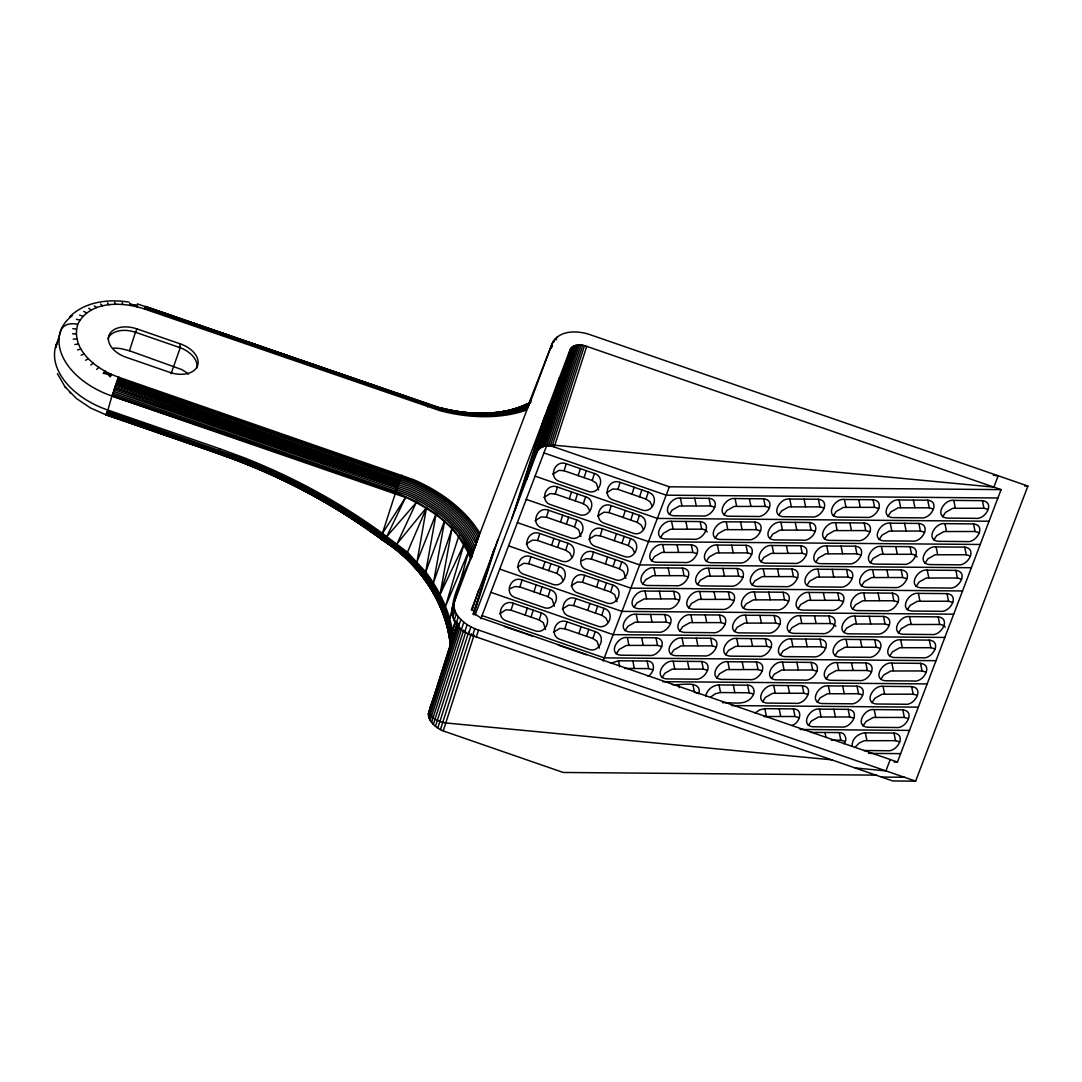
<?xml version="1.0" encoding="UTF-8"?>
<svg xmlns="http://www.w3.org/2000/svg" width="1082" height="1082" viewBox="0 0 1082 1082"><rect width="100%" height="100%" fill="white"/><g stroke="black" fill="none" stroke-linecap="round" stroke-linejoin="round"><path stroke-width="1.5" d="M56.183 346.592L60.876 330.226A15.243 11.713 20.8 0 1 77.674 324.465C89.495 300.404 122.523 301.553 144.42 308.979L439.806 410.619A120.102 76.808 17.9 0 0 526.271 410.159L552.036 343.9C558.474 329.55 578.194 330.308 590.799 334.92L1027.9 486.048L915.629 781.15L892.758 780.961L476.296 636.96C427.079 622.61 467.735 574.853 475.782 544.327L530.207 401.26L527.583 408.171L525.135 409.185A118.29 75.659 17.9 0 1 439.968 409.645L144.772 308.059L144.42 308.979M56.034 346.984L56.399 344.117L55.885 347.376M106.577 414.852L111.906 396.039L116.856 383.028L409.997 486.684A111.716 71.439 17.9 0 1 471.427 536.172L475.972 543.84L474.633 547.898L479.597 532.844A120.102 76.808 17.9 0 0 413.554 479.651L118.479 377.145C97.177 369.841 70.438 350.095 77.674 324.465M436.682 690.032L429.013 712.132L457.348 622.461M427.633 406.9L428.337 404.1L137.373 303.88M137.4 305.881L137.482 305.083L130.043 305.354L129.799 303.474L137.279 306.882L137.4 305.881L129.921 304.421M915.629 781.15L478.528 630.022C466.044 626.086 450.031 614.346 454.819 599.442M112.393 394.578L394.876 492.215L416.665 501.575L436.154 513.666L425.74 571.945C440.09 590.934 450.612 613.318 453.399 637.109M145.299 309.276L145.921 306.436L144.772 308.059M444.702 520.564L433.449 582.914L452.33 527.894L436.154 513.666M450.707 644.574A119.575 95.081 47.4 0 0 393.794 546.748L377.091 534.927A481.165 369.706 20.8 0 0 218.402 452.79L106.185 413.987L106.036 414.866L218.064 453.601A478.515 367.664 20.8 0 1 375.941 535.225M452.33 527.894L464.367 543.529L440.063 594.437L451.884 528.8C436.438 512.124 415.88 501.953 395.606 492.499L401.706 475.079M698.918 693.643C702.286 679.131 679.32 685.934 672.301 684.554M705.816 695.997C706.817 689.789 712.889 685.163 719.03 684.947L747.648 685.19C753.694 684.73 756.007 692.237 752.396 696.389C745.823 706.397 732.176 702.042 722.411 702.705M475.728 544.828L475.972 543.84L474.633 547.898M455.184 621.054L452.601 630.847L455.725 621.284M464.367 543.529L468.641 551.631L449.706 618.566L452.019 612.304M450.315 648.389L451.721 643.506M453.601 637.014L457.348 624.016M453.574 637.474L454.981 632.672M463.894 544.408L445.5 606.38L468.154 552.483L458.443 536.469L451.884 528.8M440.063 594.437L458.903 535.59M59.091 338.761A71.155 45.498 17.9 0 0 107.429 409.916L219.47 448.665L218.064 453.601A477.284 366.717 20.8 0 1 375.562 535.09L392.577 547.113A121.996 97.001 47.4 0 1 450.639 646.928M113.34 348.147A33.285 21.288 17.9 0 1 121.684 348.783L129.475 350.757L135.669 331.538M107.916 338.788A23.723 15.162 17.9 0 1 135.723 332.35L136.846 328.874L180.478 343.954A23.723 15.162 17.9 0 1 197.492 365.892A23.723 15.162 17.9 0 1 169.685 372.33L126.053 357.249A23.723 15.162 17.9 0 1 109.039 335.312A23.723 15.162 17.9 0 1 136.846 328.874M196.762 368.11A23.723 15.162 17.9 0 0 179.355 347.43L180.478 343.954M180.478 347.038L171.064 373.709M452.749 640.747A119.25 94.824 47.4 0 0 396.134 544.692L381.987 534.724L395.606 492.499M451.492 611.641L453.723 604.689M451.789 614.603L454.021 607.665M452.668 617.633L454.9 610.681M454.115 620.649L456.361 613.71M456.117 623.597L458.349 616.659M876.569 775.131L563.208 772.467L443.214 730.918C436.222 727.902 428.743 722.221 428.31 713.985L457.131 624.49M428.513 716.081L458.376 623.381M439.941 407.711A110.35 70.573 17.9 0 0 528.435 403.532L529.828 402.747L531.059 399.015L529.423 403.586L520.469 407.251A111.716 71.439 17.9 0 1 440.063 407.684M458.619 626.437L460.851 619.499M429.135 718.218L459.011 625.491M430.163 720.355L459.999 627.722M552.036 343.9L530.207 402.315L525.27 404.979M553.037 341.587L550.792 348.526L552.496 346.145M553.835 341.98L554.728 339.207M431.569 722.438L463.813 622.177M556.053 339.883L556.946 337.111M433.327 724.44L463.718 630.143M471.265 610.262L569.889 350.27C572.432 343.711 581.305 344.198 586.742 346.362L1001.08 489.619L897.451 762.026L894.084 761.999M464.935 631.563L467.167 624.625M897.451 762.026L480.908 617.957L475.147 614.184L472.334 609.301L478.609 590.217M435.424 726.32L465.787 632.091M473.132 614.387L493.703 550.522M473.321 613.9L494.555 548.276M473.673 614.698L497.842 539.661M437.791 728.051L468.682 632.186M468.641 633.741L470.873 626.803M440.415 729.593L471.306 633.687M472.604 635.607L474.836 628.669M443.214 730.918L474.092 635.053M511.935 518.264L544.855 416.083M475.133 615.009L515.221 509.649L548.98 405.223M526.555 479.84L559.475 377.659M476.296 636.96L478.528 630.022M515.221 509.649L536.97 452.452L570.498 348.891M536.97 452.452L571.188 347.904M538.295 450.004L572.107 347.038M539.255 449.016L540.432 448.097L573.217 346.308M540.432 448.097L541.798 447.285L574.515 345.713M541.798 447.285L543.34 446.568L575.962 345.28M543.34 446.568L545.017 445.987L577.545 345.009M545.017 445.987L546.802 445.541L579.222 344.915M542.068 446.582L548.533 445.649L580.966 344.982M548.533 445.649L550.305 445.892L582.738 345.226M550.305 445.892L552.091 446.298L584.51 345.631M1001.08 489.619L669.379 486.805L554.241 447.001L586.742 346.362M499.708 613.683L506.011 609.788L511.029 610.194L513.274 603.242L541.419 612.98C553.443 616.672 546.018 635.323 534.697 630.644L506.552 620.919C494.528 617.227 501.953 598.576 513.274 603.242M510.271 588.622L514.856 586.552L519.874 586.944L522.106 580.006L550.265 589.744C562.288 593.423 554.85 612.087 543.543 607.408L515.397 597.67C503.36 593.991 510.799 575.326 522.106 580.006M517.385 567.198L523.688 563.316L528.719 563.708L530.951 556.77L559.096 566.495C571.12 570.187 563.695 588.838 552.375 584.158L524.229 574.434C512.205 570.741 519.644 552.091 530.951 556.77M526.231 543.962L532.533 540.067L537.565 540.473L539.796 533.521L567.942 543.259C579.966 546.951 572.54 565.602 561.22 560.922L533.074 551.198C521.051 547.506 528.476 528.855 539.796 533.521M535.076 520.712L541.379 516.831L546.396 517.223L548.642 510.285L576.787 520.023C588.811 523.702 581.386 542.352 570.065 537.686L541.92 527.948C529.896 524.27 537.321 505.605 548.642 510.285M543.908 497.477L550.211 493.581L555.242 493.987L557.473 487.049L585.633 496.773C597.656 500.466 590.217 519.117 578.911 514.437L550.752 504.712C538.728 501.02 546.167 482.369 557.473 487.049M552.753 474.241L559.056 470.345L564.087 470.751L566.319 463.799L594.464 473.537C606.488 477.216 599.063 495.881 587.742 491.201L559.597 481.463C547.573 477.784 554.998 459.133 566.319 463.799M525.108 615.063L527.34 608.111M533.953 591.813L536.185 584.875M542.785 568.577L545.03 561.639M551.631 545.328L553.862 538.39M560.476 522.092L562.708 515.154M531.046 617.105L533.277 610.167M569.321 498.856L571.553 491.904M539.877 593.869L542.123 586.931M578.153 475.607L580.398 468.668M548.723 570.62L550.954 563.681M557.568 547.384L559.8 540.445M566.4 524.148L568.645 517.196M575.245 500.898L577.49 493.96M584.091 477.662L586.322 470.724M545.531 629.521L543.313 622.691L539.188 619.918L541.419 612.98M554.376 606.285L552.145 599.442L548.019 596.682L550.265 589.744M563.113 580.601L560.99 576.206L556.865 573.446L559.096 566.495M571.945 557.352L569.835 552.97L565.71 550.197L567.942 543.259M580.899 536.564L578.667 529.72L574.542 526.961L576.787 520.023M589.636 510.88L587.512 506.484L583.387 503.712L585.633 496.773M598.576 490.078L596.358 483.248L592.233 480.476L594.464 473.537M553.484 632.28L559.786 628.385L564.818 628.791L567.049 621.839L595.195 631.577C607.218 635.256 599.793 653.92 588.473 649.241L560.327 639.503C548.303 635.824 555.729 617.173 567.049 621.839M562.329 609.031L568.632 605.149L573.649 605.541L575.894 598.603L604.04 608.327C616.064 612.02 608.639 630.671 597.318 626.005L569.173 616.267C557.149 612.574 564.574 593.923 575.894 598.603M571.161 585.795L577.477 581.9L582.495 582.305L584.726 575.367L612.885 585.091C624.909 588.784 617.47 607.435 606.163 602.755L578.018 593.031C565.981 589.338 573.419 570.687 584.726 575.367M581.737 560.733L586.309 558.664L591.34 559.056L593.572 552.118L621.717 561.856C633.741 565.534 626.316 584.199 614.995 579.519L586.85 569.781C574.826 566.102 582.265 547.438 593.572 552.118M588.851 539.309L595.154 535.428L600.185 535.82L602.417 528.882L630.563 538.606C642.586 542.298 635.161 560.949 623.841 556.283L595.695 546.545C583.671 542.853 591.097 524.202 602.417 528.882M597.697 516.073L603.999 512.178L609.017 512.584L611.262 505.632L639.408 515.37C651.432 519.062 644.006 537.713 632.686 533.034L604.54 523.309C592.517 519.617 599.942 500.966 611.262 505.632M606.529 492.824L612.831 488.942L617.863 489.335L620.094 482.396L648.253 492.134C660.277 495.813 652.838 514.477 641.531 509.798L613.372 500.06C601.349 496.381 608.787 477.717 620.094 482.396M578.884 633.646L581.129 626.708M587.729 610.41L589.961 603.472M596.574 587.174L598.806 580.222M605.406 563.925L607.651 556.987M614.251 540.689L616.483 533.751M623.097 517.439L625.328 510.501M631.942 494.203L634.174 487.265M586.539 636.297L588.784 629.359M595.384 613.061L597.616 606.109M604.229 589.812L606.461 582.873M613.075 566.576L615.306 559.637M621.907 543.34L624.152 536.388M630.752 520.09L632.984 513.152M599.306 648.118L597.088 641.288L592.963 638.515L595.195 631.577M639.597 496.854L641.829 489.916M608.043 622.434L605.934 618.038L601.808 615.279L604.04 608.327M616.997 601.633L614.765 594.802L610.64 592.03L612.885 585.091M625.829 578.397L623.611 571.553L619.486 568.794L621.717 561.856M634.566 552.713L632.456 548.317L628.331 545.558L630.563 538.606M643.411 529.463L641.288 525.081L637.163 522.308L639.408 515.37M652.257 506.227L650.133 501.832L646.008 499.072L648.253 492.134M451.789 608.774L473.172 551.982L471.63 547.817A108.105 69.14 17.9 0 0 407.833 491.701L114.165 389.723L408.536 490.011A109.147 69.803 17.9 0 1 472.942 546.681L474.024 549.588M472.807 605.474L472.334 609.301M475.837 544.435L479.204 535.333L477.946 533.223A118.29 75.659 17.9 0 0 412.891 480.827L118.019 378.402L114.029 389.682M529.504 403.478L530.87 399.501L529.423 403.586M405.993 496.516L386.72 536.631L383.19 539.526L381.5 539.404L392.847 547.194A120.968 96.19 47.4 0 1 450.545 647.699M219.822 448.787L218.361 453.047M444.283 521.483L425.74 571.945L407.454 552.199L380.688 532.06A488.577 375.4 20.8 0 0 244.045 457.727L219.47 448.665M401.233 476.323L394.876 492.215L111.906 396.039A71.155 45.498 17.9 0 1 72.183 315.714M118.019 378.402L118.479 377.145M428.337 404.1L427.999 405.98M429.635 708.494L437.872 686.691M428.31 713.985L431.42 705.816M480.854 618.688L546.708 445.581L554.809 445.243L993.871 487.13L998.186 475.782L993.317 475.309M603.12 660.967L669.379 486.805M890.243 759.523L885.915 770.884L855.105 767.936M426.768 507.309L397.108 543.678L416.665 501.575M435.735 514.599L417.043 561.666L426.376 508.256L407.454 552.199M106.577 413.703L106.036 414.866L90.509 407.968L76.403 398.487L65.028 386.801L57.414 373.682M116.856 383.028L119.358 377.456M669.271 514.45L672.192 510.041L679.415 505.984L710.549 505.943L714.756 507.16M660.426 537.686L663.361 533.291L670.57 529.22L701.704 529.179L704.003 529.504L707.303 531.83M651.594 560.936L654.515 556.527L661.724 552.456L692.872 552.429L697.065 553.646M642.749 584.172L645.67 579.763L652.892 575.705L684.027 575.665L688.22 576.882M633.903 607.421L636.838 603.012L644.047 598.941L675.182 598.901L679.388 600.131M625.058 630.657L627.993 626.248L635.202 622.177L666.336 622.15L670.542 623.367M616.226 653.893L619.147 649.484L626.356 645.427L657.504 645.386L661.697 646.603M723.939 514.91L726.874 510.515L734.083 506.444L765.217 506.403L769.424 507.634M715.107 538.16L718.029 533.751L725.238 529.68L756.386 529.653L760.578 530.87M706.262 561.396L709.183 556.987L716.406 552.929L747.54 552.888L751.747 554.106M697.417 584.632L700.352 580.236L707.56 576.165L738.695 576.124L742.901 577.355M688.585 607.881L691.506 603.472L698.715 599.401L729.863 599.374L734.056 600.591M679.739 631.117L682.661 626.708L689.883 622.65L721.018 622.61L725.211 623.827M670.894 654.367L673.816 649.957L681.038 645.886L712.172 645.846L716.379 647.077M662.049 677.602L664.984 673.193L672.192 669.122L703.327 669.095L707.533 670.313M778.621 515.384L781.542 510.975L788.764 506.903L819.899 506.863L824.092 508.094M769.775 538.62L772.697 534.21L779.919 530.153L811.054 530.112L815.26 531.33M760.93 561.856L763.865 557.46L771.074 553.389L802.208 553.348L806.415 554.579M752.098 585.105L755.02 580.696L762.228 576.625L793.377 576.598L797.569 577.815M743.253 608.341L746.174 603.932L753.397 599.874L784.531 599.834L788.737 601.051M734.408 631.59L737.342 627.181L744.551 623.11L775.686 623.07L779.892 624.3M725.576 654.826L728.497 650.417L735.706 646.346L766.854 646.319L771.047 647.536M716.73 678.062L719.652 673.667L726.874 669.596L758.009 669.555L762.201 670.772M833.289 515.843L836.224 511.434L843.433 507.377L874.567 507.336L878.773 508.554M824.457 539.079L827.378 534.684L834.587 530.613L865.735 530.572L869.928 531.803M815.612 562.329L818.533 557.92L825.755 553.849L856.89 553.822L861.083 555.039M806.766 585.565L809.688 581.156L816.91 577.098L848.045 577.058L852.251 578.275M797.921 608.814L800.856 604.405L808.065 600.334L839.199 600.294L843.405 601.524M789.089 632.05L792.01 627.641L799.219 623.57L830.367 623.543L832.653 623.854L835.953 626.18M780.244 655.286L783.165 650.877L790.387 646.82L821.522 646.779L825.728 647.996M771.398 678.536L774.333 674.127L781.542 670.056L812.677 670.015L816.883 671.246M762.553 701.772L765.488 697.363L772.697 693.292L803.831 693.264L808.038 694.482M887.97 516.303L890.892 511.908L898.101 507.837L929.249 507.796L933.441 509.027M879.125 539.553L882.046 535.144L889.269 531.073L920.403 531.032L924.61 532.263M870.28 562.789L873.215 558.38L880.423 554.322L911.558 554.282L913.857 554.606L917.157 556.919M861.434 586.025L864.369 581.629L871.578 577.558L902.713 577.518L906.919 578.748M852.602 609.274L855.524 604.865L862.746 600.794L893.881 600.767L898.074 601.984M843.757 632.51L846.679 628.101L853.901 624.043L885.035 624.003L889.242 625.22M834.912 655.76L837.847 651.35L845.056 647.279L876.19 647.239L880.396 648.47M826.08 678.996L829.001 674.586L836.21 670.515L867.358 670.488L871.551 671.706M817.235 702.232L820.156 697.836L827.378 693.765L858.513 693.724L862.706 694.942M808.389 725.481L811.324 721.072L818.533 717.001L849.668 716.96L853.874 718.191M942.638 516.777L945.56 512.368L952.782 508.297L983.917 508.256L988.123 509.487M933.793 540.013L936.728 535.604L943.937 531.546L975.071 531.505L979.278 532.723M924.961 563.249L927.883 558.853L935.091 554.782L966.24 554.741L970.432 555.972M916.116 586.498L919.037 582.089L926.26 578.018L957.394 577.991L961.587 579.208M907.271 609.734L910.205 605.325L917.414 601.267L948.549 601.227L952.755 602.444M898.425 632.984L901.36 628.574L908.569 624.503L939.703 624.463L942.003 624.787L945.303 627.114M844.068 743.794C847.679 739.655 845.353 732.135 839.307 732.609L810.688 732.365M889.593 656.219L892.515 651.81L899.724 647.739L930.872 647.712L935.064 648.93M880.748 679.455L883.669 675.046L890.892 670.989L922.026 670.948L926.233 672.165M871.903 702.705L874.838 698.296L882.046 694.225L913.181 694.184L917.387 695.415M863.071 725.941L865.992 721.532L873.201 717.461L904.349 717.434L908.542 718.651M110.905 375.562L110.175 376.861L105.022 371.14L103.196 373.398L111.581 374.399L110.905 375.562L104.102 372.276M855.416 746.891L859.324 742.955L864.369 740.71L895.504 740.67L899.697 741.887M416.3 502.535L386.72 536.631L378.714 533.845A484.898 372.573 20.8 0 0 243.098 460.066L106.699 412.337M96.69 369.435L98.895 367.407M69.735 316.755C85.086 301.567 108.592 298.794 129.069 302.135M647.983 676.155C654.421 673.234 656.301 660.94 647.144 661.021L618.525 660.777L610.965 663.307M710.806 696.903L715.445 693.697L720.544 692.548L749.163 692.791L753.37 694.022M755.128 712.997L759.753 709.806L764.866 708.656L793.471 708.899C804.142 709.292 799.517 723.601 791.862 725.427M90.78 365.013L93.336 363.254M85.559 360.238L88.426 358.751M528.692 405.371L522.782 407.819A114.827 73.427 17.9 0 1 440.131 408.266L145.299 306.788M81.123 355.167L84.261 353.99M77.552 349.905L80.893 349.04M546.802 445.541L548.669 445.229M74.888 344.536L78.391 343.981M680.416 498.099C670.813 496.476 660.507 514.221 673.694 515.762L702.313 516.006C711.915 517.629 722.208 499.884 709.035 498.342L680.416 498.099L681.931 505.7M735.084 498.559C725.481 496.936 715.188 514.68 728.362 516.222L756.981 516.466C766.583 518.089 776.89 500.344 763.703 498.802L735.084 498.559L736.612 506.16M789.765 499.018C780.163 497.409 769.857 515.14 783.043 516.696L811.662 516.939C821.265 518.548 831.558 500.817 818.384 499.262L789.765 499.018L791.28 506.633M844.433 499.492C834.831 497.869 824.538 515.614 837.711 517.155L866.33 517.399C875.933 519.022 886.239 501.277 873.052 499.735L844.433 499.492L845.948 507.093M671.57 521.335C661.968 519.712 651.675 537.456 664.848 538.998L693.467 539.242C703.07 540.865 713.376 523.12 700.189 521.578L671.57 521.335L673.099 528.936M899.115 499.952C889.512 498.329 879.206 516.073 892.393 517.615L920.998 517.859C930.601 519.482 940.907 501.737 927.72 500.195L899.115 499.952L900.63 507.553M726.252 521.795C716.649 520.185 706.343 537.93 719.53 539.472L748.149 539.715C757.738 541.325 768.044 523.593 754.857 522.038L726.252 521.795L727.767 529.409M953.783 500.411C944.18 498.802 933.874 516.533 947.061 518.089L975.68 518.332C985.283 519.942 995.575 502.21 982.402 500.655L953.783 500.411L955.298 508.013M780.92 522.268C771.317 520.645 761.011 538.39 774.198 539.932L802.817 540.175C812.42 541.798 822.726 524.053 809.539 522.511L780.92 522.268L782.435 529.869M835.588 522.728C825.985 521.105 815.693 538.85 828.88 540.391L857.485 540.635C867.088 542.258 877.394 524.513 864.207 522.971L835.588 522.728L837.116 530.329M662.739 544.584C653.136 542.961 642.83 560.706 656.017 562.248L684.622 562.491C694.225 564.101 704.531 546.369 691.344 544.814L662.739 544.584L664.253 552.185M890.27 523.188C880.667 521.578 870.361 539.309 883.548 540.865L912.167 541.108C921.769 542.718 932.062 524.986 918.889 523.431L890.27 523.188L891.784 530.802M717.407 545.044C707.804 543.421 697.498 561.166 710.685 562.708L739.304 562.951C748.906 564.574 759.199 546.829 746.025 545.287L717.407 545.044L718.921 552.645M944.938 523.661C935.335 522.038 925.042 539.783 938.216 541.325L966.835 541.568C976.437 543.191 986.743 525.446 973.557 523.904L944.938 523.661L946.466 531.262M772.075 545.504C762.472 543.881 752.179 561.626 765.353 563.167L793.972 563.411C803.574 565.034 813.88 547.289 800.694 545.747L772.075 545.504L773.603 553.105M826.756 545.964C817.153 544.354 806.847 562.099 820.034 563.641L848.653 563.884C858.256 565.494 868.548 547.763 855.362 546.207L826.756 545.964L828.271 553.578M653.893 567.82C644.29 566.197 633.984 583.942 647.171 585.484L675.79 585.727C685.393 587.35 695.685 569.605 682.512 568.064L653.893 567.82L655.408 575.421M881.424 546.437C871.822 544.814 861.515 562.559 874.702 564.101L903.321 564.344C912.924 565.967 923.23 548.222 910.043 546.681L881.424 546.437L882.939 554.038M708.561 568.28C698.958 566.657 688.666 584.402 701.839 585.944L730.458 586.187C740.061 587.81 750.367 570.065 737.18 568.523L708.561 568.28L710.09 575.881M936.106 546.897C926.503 545.274 916.197 563.019 929.384 564.561L957.989 564.804C967.592 566.427 977.898 548.682 964.711 547.14L936.106 546.897L937.621 554.498M763.243 568.753C753.64 567.13 743.334 584.875 756.521 586.417L785.126 586.66C794.729 588.27 805.035 570.539 791.848 568.983L763.243 568.753L764.758 576.354M817.911 569.213C808.308 567.59 798.002 585.335 811.189 586.877L839.808 587.12C849.411 588.743 859.703 570.998 846.53 569.457L817.911 569.213L819.426 576.814M645.048 591.056C635.445 589.433 625.139 607.178 638.326 608.72L666.945 608.963C676.548 610.586 686.854 592.841 673.667 591.299L645.048 591.056L646.563 598.657M872.579 569.673C862.976 568.05 852.684 585.795 865.857 587.337L894.476 587.58C904.079 589.203 914.385 571.458 901.198 569.916L872.579 569.673L874.107 577.274M699.716 591.529C690.127 589.906 679.821 607.651 693.007 609.193L721.613 609.437C731.216 611.046 741.522 593.315 728.335 591.773L699.716 591.529L701.244 599.13M927.26 570.146C917.658 568.523 907.352 586.268 920.539 587.81L949.157 588.053C958.76 589.663 969.053 571.932 955.879 570.376L927.26 570.146L928.775 577.747M754.397 591.989C744.795 590.366 734.489 608.111 747.676 609.653L776.294 609.896C785.897 611.519 796.19 593.775 783.016 592.233L754.397 591.989L755.912 599.59M809.066 592.449C799.463 590.826 789.17 608.571 802.344 610.113L830.962 610.356C840.565 611.979 850.871 594.234 837.684 592.693L809.066 592.449L810.594 600.05M636.202 614.306C626.6 612.683 616.307 630.427 629.481 631.969L658.099 632.213C667.702 633.836 678.008 616.091 664.821 614.549L636.202 614.306L637.731 621.907M863.747 592.922C854.144 591.299 843.838 609.044 857.025 610.586L885.644 610.83C895.233 612.439 905.539 594.708 892.352 593.152L863.747 592.922L865.262 600.524M690.884 614.765C681.281 613.142 670.975 630.887 684.162 632.429L712.781 632.672C722.384 634.295 732.676 616.551 719.503 615.009L690.884 614.765L692.399 622.366M918.415 593.382C908.812 591.759 898.506 609.504 911.693 611.046L940.312 611.289C949.915 612.912 960.221 595.168 947.034 593.626L918.415 593.382L919.93 600.983M745.552 615.225C735.949 613.602 725.657 631.347 738.83 632.889L767.449 633.132C777.052 634.755 787.358 617.01 774.171 615.469L745.552 615.225L747.067 622.826M800.234 615.699C790.631 614.076 780.325 631.82 793.512 633.362L822.117 633.606C831.72 635.215 842.026 617.484 828.839 615.942L800.234 615.699L801.748 623.3M627.371 637.541C617.768 635.918 607.462 653.663 620.649 655.205L649.268 655.449C658.857 657.072 669.163 639.327 655.976 637.785L627.371 637.541L628.885 645.143M854.902 616.158C845.299 614.535 834.993 632.28 848.18 633.822L876.799 634.066C886.401 635.689 896.694 617.944 883.521 616.402L854.902 616.158L856.417 623.759M682.039 638.001C672.436 636.378 662.13 654.123 675.317 655.665L703.936 655.908C713.538 657.531 723.844 639.787 710.658 638.245L682.039 638.001L683.553 645.602M909.57 616.618C899.967 614.995 889.674 632.74 902.848 634.282L931.467 634.525C941.069 636.148 951.376 618.404 938.189 616.862L909.57 616.618L911.098 624.219M736.707 638.475C727.104 636.852 716.811 654.596 729.998 656.138L758.604 656.382C768.206 658.005 778.513 640.26 765.326 638.718L736.707 638.475L738.235 646.076M791.388 638.935C781.786 637.312 771.48 655.056 784.666 656.598L813.285 656.842C822.888 658.465 833.181 640.72 820.007 639.178L791.388 638.935L792.903 646.536M846.056 639.394C836.454 637.771 826.161 655.516 839.334 657.058L867.953 657.301C877.556 658.924 887.862 641.18 874.675 639.638L846.056 639.394L847.585 646.995M673.193 661.251C663.591 659.628 653.298 677.373 666.471 678.914L695.09 679.158C704.693 680.781 714.999 663.036 701.812 661.494L673.193 661.251L674.722 668.852M900.738 639.868C891.135 638.245 880.829 655.99 894.016 657.531L922.621 657.775C932.224 659.398 942.53 641.653 929.343 640.111L900.738 639.868L902.253 647.469M727.875 661.711C718.272 660.088 707.966 677.832 721.153 679.374L749.772 679.618C759.375 681.241 769.667 663.496 756.48 661.954L727.875 661.711L729.39 669.312M782.543 662.17C772.94 660.547 762.634 678.292 775.821 679.834L804.44 680.078C814.043 681.701 824.349 663.956 811.162 662.414L782.543 662.17L784.058 669.772M837.211 662.644C827.622 661.021 817.316 678.766 830.503 680.308L859.108 680.551C868.711 682.174 879.017 664.429 865.83 662.887L837.211 662.644L838.739 670.245M891.893 663.104C882.29 661.481 871.984 679.226 885.171 680.767L913.79 681.011C923.392 682.634 933.685 664.889 920.512 663.347L891.893 663.104L893.407 670.705M773.698 685.42C764.095 683.797 753.802 701.542 766.976 703.084L795.595 703.327C805.197 704.95 815.503 687.205 802.317 685.663L773.698 685.42L775.226 693.021M828.379 685.88C818.776 684.257 808.47 702.002 821.657 703.543L850.276 703.787C859.879 705.41 870.171 687.665 856.998 686.123L828.379 685.88L829.894 693.481M883.047 686.34C873.444 684.717 863.152 702.461 876.325 704.003L904.944 704.247C914.547 705.87 924.853 688.125 911.666 686.583L883.047 686.34L884.562 693.941M819.534 709.116C809.931 707.506 799.625 725.238 812.812 726.779L841.431 727.023C851.034 728.646 861.34 710.901 848.153 709.359L819.534 709.116L821.049 716.717M763.851 716.541L795 716.5L799.192 717.718M874.202 709.589C864.599 707.966 854.307 725.711 867.494 727.253L896.099 727.496C905.702 729.119 916.008 711.374 902.821 709.833L874.202 709.589L875.73 717.19M863.693 750.529L887.267 750.732C896.87 752.355 907.162 734.61 893.989 733.069L865.37 732.825C858.675 733.028 851.439 738.884 852.264 746.012M73.197 339.139L76.808 338.909M1024.627 486.021L1027.9 486.048M997.888 497.99L666.187 495.177L543.921 452.912M989.056 521.24L657.342 518.427L535.076 476.148M980.211 544.476L648.51 541.663L526.231 499.384M971.366 567.725L639.665 564.899L517.399 522.633M962.52 590.961L630.82 588.148L508.554 545.869M953.688 614.197L621.974 611.384L499.708 569.105M944.843 637.447L613.142 634.62L490.876 592.354M935.998 660.683L604.297 657.87L482.031 615.59M624.814 668.419L648.659 668.622L652.865 669.853M662.806 681.674L927.166 683.919M731.418 705.572L918.32 707.168M800.031 729.471L909.475 730.404M831.287 740.129L840.822 740.21L845.028 741.427M868.643 753.37L900.63 753.64M881.465 777.052L904.417 777.268M72.508 333.824L76.146 333.919M552.483 445.067L554.89 445.243M832.112 759.862L445.784 722.952C439.008 721.843 430.19 718.475 429.392 710.603M72.805 328.685L76.443 329.077M107.023 411.214L243.545 458.984A486.724 373.966 20.8 0 1 379.66 533.034L382.419 533.385L405.642 497.49L111.906 396.039M76.403 319.231L79.825 320.177M428.174 404.411L439.752 407.955A109.147 69.803 17.9 0 0 451.681 410.673M431.759 406.02L436.425 407.441M145.543 308.329L440.076 408.861A116.531 74.523 17.9 0 0 523.958 408.401L528.178 406.656L530.207 401.26L529.125 404.33L521.619 407.427A113.218 72.399 17.9 0 1 440.131 407.873L145.854 306.977M552.091 446.298L554.241 447.001M114.624 387.951L409.267 488.334A110.35 70.573 17.9 0 1 474.376 545.626L474.917 547.086M396.621 487.36L113.529 391.4L407.17 493.351A107.253 68.585 17.9 0 1 470.467 549.034L472.388 554.227M228.586 335.758L151.94 309.384L198.222 325.398M239.758 339.599L426.578 403.857L147.341 307.288M295.44 359.373L316.201 366.5M383.285 389.52L426.403 404.316L383.326 389.425M145.475 306.449L428.323 404.262M210.976 329.821L225.34 334.784M239.704 339.748L279.602 353.543M295.562 359.062L319.488 367.339M327.467 370.098L357.79 380.594M145.069 307.329L428.107 405.195M564.087 470.751L592.233 480.476M617.863 489.335L646.008 499.072M135.723 332.35L179.355 347.43M555.242 493.987L583.387 503.712M609.017 512.584L637.163 522.308M129.475 350.757L181.587 369.503A33.285 21.288 17.9 0 1 188.417 374.115M546.396 517.223L574.542 526.961M600.185 535.82L628.331 545.558M117.505 379.782L412.201 482.139A116.531 74.523 17.9 0 1 476.283 533.751L478.339 537.659M116.964 381.283L411.485 483.573A114.827 73.427 17.9 0 1 474.619 534.427L477.514 539.904M116.396 382.866L410.741 485.088A113.218 72.399 17.9 0 1 472.996 535.238L476.635 542.082M115.815 384.529L398.595 482.274M115.219 386.233L397.919 483.952L116.166 384.651M114.814 388.019L397.27 485.656M112.947 393.023L406.548 494.974A106.604 68.18 17.9 0 1 472.09 557.135M537.565 540.473L565.71 550.197M591.34 559.056L619.486 568.794M106.455 413.283L218.645 452.087A482.761 370.937 20.8 0 1 377.834 534.481L394.47 546.234A119.223 94.81 47.4 0 1 451.208 643.79M108.457 415.042L125.972 421.101M135.534 424.415L216.765 452.492M106.05 414.514L218.239 453.304A479.678 368.57 20.8 0 1 376.441 535.184L393.253 547.059A120.17 95.554 47.4 0 1 450.558 646.901M106.131 414.704L218.172 453.439A476.256 365.932 20.8 0 1 375.319 534.738L382.068 539.864M528.719 563.708L556.865 573.446M582.495 582.305L610.64 592.03M519.874 586.944L548.019 596.682M573.649 605.541L601.808 615.279M511.029 610.194L539.188 619.918M564.818 628.791L592.963 638.515M504.428 626.492L524.432 633.403M525.798 633.876L532.574 636.216M558.204 645.088L586.349 654.813M118.777 378.659L400.543 477.635M117.519 381.473L399.258 480.651M79.635 315.092L82.854 316.282M698.688 693.548L694.495 692.331L692.967 684.73M83.733 311.44L86.722 312.847M385.706 537.605L378.714 533.845L395.255 545.544A119.115 94.716 47.4 0 1 451.803 641.491M88.656 308.329L91.348 309.939M382.812 539.823L392.482 546.396A124.592 99.071 47.4 0 1 394.93 548.276M379.66 533.034L381.987 534.724M94.31 305.841L96.663 307.586M381.419 538.877L375.238 534.21A475.431 365.297 20.8 0 0 364.35 526.542M100.599 303.974L102.587 305.841M65.028 386.801L65.718 387.586M70.032 392.509L70.628 393.185M107.416 302.798L108.984 304.732M114.624 302.324L115.774 304.272M468.641 551.631L471.157 558.42M468.154 552.483L470.67 559.259M122.131 302.541L122.834 304.488M982.402 500.655L983.917 508.256M973.557 523.904L975.071 531.505M964.711 547.14L966.24 554.741M955.879 570.376L957.394 577.991M947.034 593.626L948.549 601.227M927.72 500.195L929.249 507.796M938.189 616.862L939.703 624.463M918.889 523.431L920.403 531.032M913.411 500.073L914.939 507.674M929.343 640.111L930.872 647.712M910.043 546.681L911.558 554.282M904.579 523.309L906.094 530.91M920.512 663.347L922.026 670.948M901.198 569.916L902.713 577.518M895.734 546.559L897.249 554.16M911.666 686.583L913.181 694.184M892.352 593.152L893.881 600.767M873.052 499.735L874.567 507.336M886.888 569.795L888.417 577.396M902.821 709.833L904.349 717.434M883.521 616.402L885.035 624.003M864.207 522.971L865.735 530.572M878.057 593.044L879.571 600.645M858.743 499.613L860.258 507.215M893.989 733.069L895.504 740.67M874.675 639.638L876.19 647.239M855.362 546.207L856.89 553.822M869.211 616.28L870.726 623.881M849.897 522.849L851.426 530.451M865.83 662.887L867.358 670.488M846.53 569.457L848.045 577.058M860.366 639.516L861.881 647.117M841.066 546.085L842.58 553.7M856.998 686.123L858.513 693.724M837.684 592.693L839.199 600.294M851.52 662.766L853.049 670.367M865.37 732.825L866.885 740.426M818.384 499.262L819.899 506.863M832.22 569.335L833.735 576.936M848.153 709.359L849.668 716.96M828.839 615.942L830.367 623.543M842.689 686.002L844.203 693.603M809.539 522.511L811.054 530.112M823.375 592.571L824.89 600.172M804.075 499.14L805.59 506.741M839.307 732.609L840.822 740.21M820.007 639.178L821.522 646.779M833.843 709.237L835.358 716.839M800.694 545.747L802.208 553.348M814.53 615.82L816.058 623.421M795.229 522.39L796.744 529.991M811.162 662.414L812.677 670.015M824.998 732.487L825.918 737.045M791.848 568.983L793.377 576.598M805.698 639.056L807.213 646.657M786.384 545.626L787.912 553.227M802.317 685.663L803.831 693.264M783.016 592.233L784.531 599.834M796.852 662.292L798.367 669.893M763.703 498.802L765.217 506.403M777.539 568.875L779.067 576.476M793.471 708.899L795 716.5M774.171 615.469L775.686 623.07M788.007 685.542L789.535 693.143M754.857 522.038L756.386 529.653M768.707 592.111L770.222 599.712M749.393 498.68L750.922 506.281M765.326 638.718L766.854 646.319M779.175 708.778L780.69 716.379M746.025 545.287L747.54 552.888M759.862 615.347L761.376 622.948M740.561 521.916L742.076 529.531M756.48 661.954L758.009 669.555M737.18 568.523L738.695 576.124M751.016 638.596L752.545 646.197M764.866 708.656L766.381 716.257M731.716 545.166L733.231 552.767M747.648 685.19L749.163 692.791M728.335 591.773L729.863 599.374M742.184 661.832L743.699 669.433M709.035 498.342L710.549 505.943M722.871 568.402L724.385 576.003M719.503 615.009L721.018 622.61M733.339 685.068L734.854 692.669M700.189 521.578L701.704 529.179M714.025 591.651L715.554 599.252M694.725 498.22L696.24 505.821M710.658 638.245L712.172 645.846M691.344 544.814L692.872 552.429M705.193 614.887L706.708 622.488M719.03 684.947L720.544 692.548M685.88 521.456L687.395 529.057M701.812 661.494L703.327 669.095M682.512 568.064L684.027 575.665M696.348 638.123L697.863 645.724M677.034 544.692L678.563 552.307M673.667 591.299L675.182 598.901M687.503 661.373L689.031 668.974M668.203 567.942L669.717 575.543M664.821 614.549L666.336 622.15M678.657 684.608L679.266 687.652M659.357 591.178L660.872 598.779M655.976 637.785L657.504 645.386M650.512 614.427L652.04 622.028M647.144 661.021L648.659 668.622M641.68 637.663L643.195 645.264M632.835 660.899L634.35 668.5M618.525 660.777L619.743 666.864M526.231 404.303A108.105 69.14 17.9 0 1 497.233 412.702M492.594 413.243A108.105 69.14 17.9 0 1 469.872 413.5M463.164 412.891A108.105 69.14 17.9 0 1 458.741 412.323M455.779 411.877A108.105 69.14 17.9 0 1 452.817 411.363M449.855 410.808A108.105 69.14 17.9 0 1 446.893 410.186M527.286 403.816A109.147 69.803 17.9 0 1 470.386 413.108M467.005 412.837A109.147 69.803 17.9 0 1 453.169 410.944M392.455 546.856A123.213 97.975 47.4 0 1 446.163 622.393M446.623 623.976A123.213 97.975 47.4 0 1 449.612 636.635M450.139 639.787A123.213 97.975 47.4 0 1 450.775 644.52M531.019 402.22A106.604 68.18 17.9 0 1 525.798 405.168M524.418 405.845A106.604 68.18 17.9 0 1 520.144 407.765M523.864 405.642A107.253 68.585 17.9 0 1 516.452 408.631M514.897 409.158A107.253 68.585 17.9 0 1 506.822 411.417M221.364 454.102A475.431 365.297 20.8 0 1 242.273 461.879M243.761 462.46A475.431 365.297 20.8 0 1 288.867 482.423M290.287 483.113A475.431 365.297 20.8 0 1 305.827 491.079M311.4 494.082A475.431 365.297 20.8 0 1 315.849 496.516M318.784 498.166A475.431 365.297 20.8 0 1 361.591 524.662M398.555 551.198A124.592 99.071 47.4 0 1 436.519 597.913M437.236 599.266A124.592 99.071 47.4 0 1 442.903 611.695"/></g></svg>
